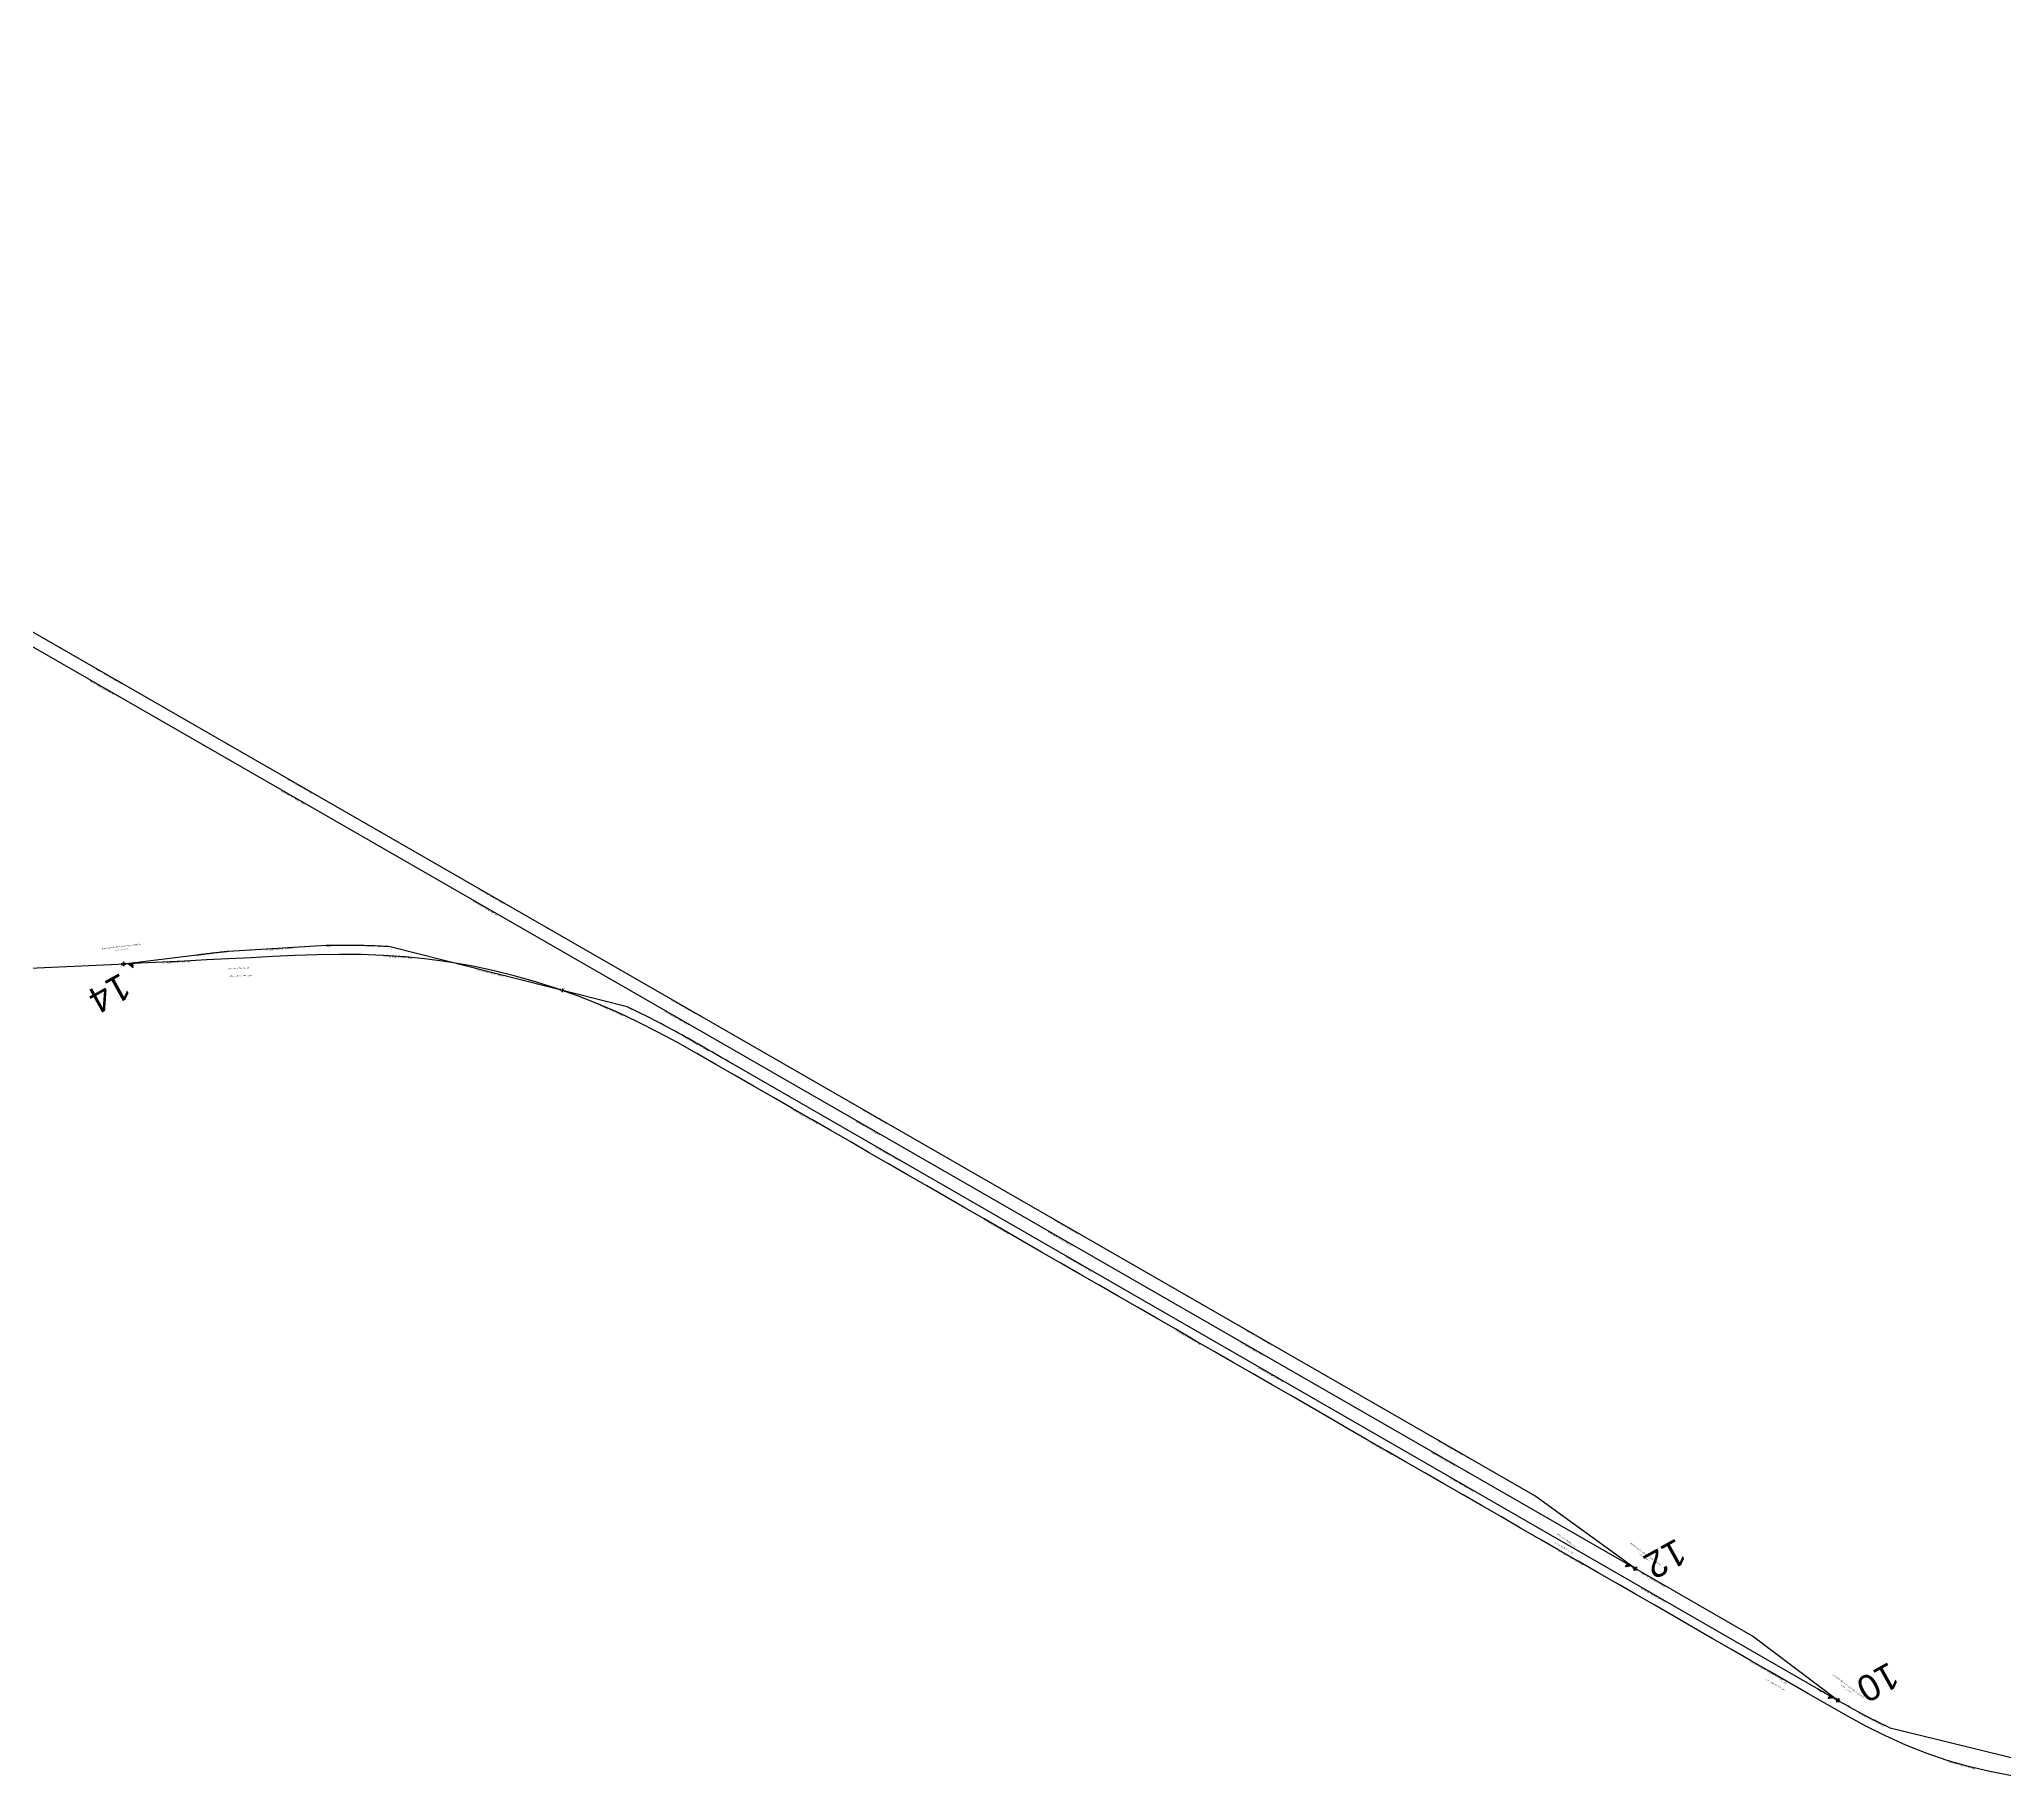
# Model space of a CAD drawing. Header units: metres. Extents: x 4555741 to 4570758, y 5599584 to 5604801.
# Drawn here: x 4563417 to 4564306, y 5601580 to 5602366 of the extents above; entities that cross this region are included whole.
import ezdxf
from ezdxf.enums import TextEntityAlignment as Align

# ---------------------------------------------------------------- set-up
doc = ezdxf.new("R2010")
doc.units = ezdxf.units.M
for name, color, linetype in [('BTAG#ANMERKUNG_ACHSNAME', 2, 'Continuous'), ('BTAG@INFO', 62, 'Continuous'), ('BTAG@KM_WERT', 7, 'Continuous'), ('BTAG@NAME', 62, 'Continuous'), ('BTAG_MRK', 4, 'Continuous'), ('BTOB$AFO', 2, 'Continuous'), ('BTOB$WEI', 2, 'Continuous'), ('BTOB@INFO', 62, 'Continuous'), ('BTOB@NAME', 62, 'Continuous'), ('BTOB@WEICHENTYP', 2, 'Continuous'), ('BTOB_AFO', 2, 'Continuous'), ('BTOB_GLS', 2, 'Continuous'), ('BTOB_KRZ', 2, 'Continuous'), ('BTOB_WEI', 2, 'Continuous')]:
    doc.layers.add(name, color=color, linetype=linetype)
doc.styles.add('ISO', font='iso3098.shx')
doc.styles.add('RC-STANDARD', font='es_isocp.shx.shx')
doc.styles.get("Standard").update_dxf_attribs({"font": 'arial.ttf'})

# ---------------------------------------------------------------- blocks, each defined once
blk = doc.blocks.new('DE-DB-2D-BTOB_AFO-VERBINDUNG-ACHSEN-FORTSETZUNG-0-0-Geographic')
at = {"color": 0, "linetype": 'ByBlock', "lineweight": -2, "transparency": 16777216}
for p, q in [((-1.5, 1), (-1.5, -1)), ((1.5, 1), (1.5, -1))]:
    blk.add_line(p, q, dxfattribs=at)
blk.add_lwpolyline([(-1.5, 0.5), (1.5, 0.5), (1.5, -0.5), (-1.5, -0.5)], close=True, dxfattribs=at)
for points in [[(-0.999, 0.5), (-0.501, 0), (-0.999, -0.5)], [(0.501, 0.5), (0.999, 0), (0.501, -0.5)]]:
    blk.add_lwpolyline(points, dxfattribs=at)
blk = doc.blocks.new('*Z3')
at = {"layer": 'BTOB$AFO', "color": 0, "linetype": 'ByBlock', "lineweight": -2, "transparency": 16777216, "xscale": 0.4999999999999999, "yscale": 0.4999999999999999, "zscale": 0.4999999999999999, "rotation": 4.086746421839484}
blk.add_blockref('DE-DB-2D-BTOB_AFO-VERBINDUNG-ACHSEN-FORTSETZUNG-0-0-Geographic', (0, 0), dxfattribs=at)
at = {"layer": 'BTOB@INFO', "color": 0, "linetype": 'ByBlock', "lineweight": -2, "transparency": 16777216, "style": 'ISO'}
blk.add_attdef('INFO', text='', height=0.9, dxfattribs=at).set_placement((0, 2.4), align=Align.MIDDLE_CENTER)
at = {"layer": 'BTOB@NAME', "color": 0, "linetype": 'ByBlock', "lineweight": -2, "transparency": 16777216, "style": 'ISO', "oblique": 15}
blk.add_attdef('NAME', text='', height=0.5, dxfattribs=at).set_placement((0, 1), align=Align.MIDDLE_CENTER)
blk = doc.blocks.new('*Z7')
at = {"layer": 'BTOB$AFO', "color": 0, "linetype": 'ByBlock', "lineweight": -2, "transparency": 16777216, "xscale": 0.5, "yscale": 0.5, "zscale": 0.5, "rotation": 352.4639483948902}
blk.add_blockref('DE-DB-2D-BTOB_AFO-VERBINDUNG-ACHSEN-FORTSETZUNG-0-0-Geographic', (0, 0), dxfattribs=at)
at = {"layer": 'BTOB@INFO', "color": 0, "linetype": 'ByBlock', "lineweight": -2, "transparency": 16777216, "style": 'ISO'}
blk.add_attdef('INFO', text='', height=0.9, dxfattribs=at).set_placement((0, 2.4), align=Align.MIDDLE_CENTER)
at = {"layer": 'BTOB@NAME', "color": 0, "linetype": 'ByBlock', "lineweight": -2, "transparency": 16777216, "style": 'ISO', "oblique": 15}
blk.add_attdef('NAME', text='', height=0.5, dxfattribs=at).set_placement((0, 1), align=Align.MIDDLE_CENTER)
blk = doc.blocks.new('*Z8')
at = {"layer": 'BTOB$AFO', "color": 0, "linetype": 'ByBlock', "lineweight": -2, "transparency": 16777216, "xscale": 0.4999999999999999, "yscale": 0.4999999999999999, "zscale": 0.4999999999999999, "rotation": 353.8498474340236}
blk.add_blockref('DE-DB-2D-BTOB_AFO-VERBINDUNG-ACHSEN-FORTSETZUNG-0-0-Geographic', (0, 0), dxfattribs=at)
at = {"layer": 'BTOB@INFO', "color": 0, "linetype": 'ByBlock', "lineweight": -2, "transparency": 16777216, "style": 'ISO'}
blk.add_attdef('INFO', text='', height=0.9, dxfattribs=at).set_placement((0, 2.4), align=Align.MIDDLE_CENTER)
at = {"layer": 'BTOB@NAME', "color": 0, "linetype": 'ByBlock', "lineweight": -2, "transparency": 16777216, "style": 'ISO', "oblique": 15}
blk.add_attdef('NAME', text='', height=0.5, dxfattribs=at).set_placement((0, 1), align=Align.MIDDLE_CENTER)
blk = doc.blocks.new('DE-DB-2D-BTOB_WEI-VERBINDUNG-WEICHE-GENERISCH-2-Metric')
at = {"color": 0, "linetype": 'Continuous', "lineweight": -2, "transparency": 16777216}
for p, q in [((-2.93, 0), (-4, 1.85)), ((-3.15, 0), (-4, 1.47)), ((-3.37, 0), (-4, 1.09)), ((-3.59, 0), (-4, 0.71)), ((-3.81, 0), (-4, 0.33)), ((-2.71, 0), (-3.68, 1.68)), ((-2.49, 0), (-3.16, 1.16)), ((-2.27, 0), (-2.64, 0.64)), ((-2.05, 0), (-2.12, 0.12))]:
    blk.add_line(p, q, dxfattribs=at)
at = {"color": 0, "linetype": 'ByBlock', "lineweight": -2, "transparency": 16777216}
for points in [[(-2, 0), (-4, 2), (-4, 0), (0, 0)], [(0, 1), (0, -1)]]:
    blk.add_lwpolyline(points, close=True, dxfattribs=at)
blk = doc.blocks.new('*Z11')
at = {"layer": 'BTOB$WEI', "color": 0, "linetype": 'ByBlock', "lineweight": -2, "transparency": 16777216}
blk.add_blockref('DE-DB-2D-BTOB_WEI-VERBINDUNG-WEICHE-GENERISCH-2-Metric', (0, 0), dxfattribs=at)
at = {"layer": 'BTAG@KM_WERT', "color": 0, "linetype": 'ByBlock', "lineweight": -2, "transparency": 16777216, "style": 'ISO', "oblique": 8}
blk.add_attdef('KM', text='', height=1.8, rotation=90, dxfattribs=at).set_placement((0, -8), align=Align.MIDDLE_CENTER)
at = {"layer": 'BTOB@INFO', "color": 0, "linetype": 'ByBlock', "lineweight": -2, "transparency": 16777216, "style": 'ISO'}
blk.add_attdef('INFO', text='', height=0.9, dxfattribs=at).set_placement((0, -11), align=Align.MIDDLE_CENTER)
at = {"layer": 'BTOB@NAME', "color": 0, "linetype": 'ByBlock', "lineweight": -2, "transparency": 16777216, "style": 'ISO', "oblique": 15}
blk.add_attdef('NAME', text='', height=1.25, dxfattribs=at).set_placement((0, -8), align=Align.MIDDLE_CENTER)
at = {"layer": 'BTOB@WEICHENTYP', "color": 0, "linetype": 'ByBlock', "lineweight": -2, "transparency": 16777216, "style": 'ISO'}
blk.add_attdef('WEICHENTYP', text='', height=0.9, dxfattribs=at).set_placement((0, -6.5), align=Align.MIDDLE_CENTER)
blk = doc.blocks.new('DE-DB-2D-BTOB_WEI-VERBINDUNG-WEICHE-GENERISCH-1-Metric')
at = {"color": 0, "linetype": 'Continuous', "lineweight": -2, "transparency": 16777216}
for p, q in [((2.05, 0), (2.12, 0.12)), ((2.27, 0), (2.64, 0.64)), ((2.49, 0), (3.16, 1.16)), ((2.71, 0), (3.68, 1.68)), ((2.93, 0), (4, 1.85)), ((3.15, 0), (4, 1.47)), ((3.37, 0), (4, 1.09)), ((3.59, 0), (4, 0.71)), ((3.81, 0), (4, 0.33))]:
    blk.add_line(p, q, dxfattribs=at)
at = {"color": 0, "linetype": 'ByBlock', "lineweight": -2, "transparency": 16777216}
for points in [[(2, 0), (4, 2), (4, 0), (0, 0)], [(0, 1), (0, -1)]]:
    blk.add_lwpolyline(points, close=True, dxfattribs=at)
blk = doc.blocks.new('*Z15')
at = {"layer": 'BTOB$WEI', "color": 0, "linetype": 'ByBlock', "lineweight": -2, "transparency": 16777216}
blk.add_blockref('DE-DB-2D-BTOB_WEI-VERBINDUNG-WEICHE-GENERISCH-1-Metric', (0, 0), dxfattribs=at)
at = {"layer": 'BTAG@KM_WERT', "color": 0, "linetype": 'ByBlock', "lineweight": -2, "transparency": 16777216, "style": 'ISO', "oblique": 8}
blk.add_attdef('KM', text='', height=1.8, rotation=90, dxfattribs=at).set_placement((0, -8), align=Align.MIDDLE_CENTER)
at = {"layer": 'BTOB@INFO', "color": 0, "linetype": 'ByBlock', "lineweight": -2, "transparency": 16777216, "style": 'ISO'}
blk.add_attdef('INFO', text='', height=0.9, dxfattribs=at).set_placement((0, -11), align=Align.MIDDLE_CENTER)
at = {"layer": 'BTOB@NAME', "color": 0, "linetype": 'ByBlock', "lineweight": -2, "transparency": 16777216, "style": 'ISO', "oblique": 15}
blk.add_attdef('NAME', text='', height=1.25, dxfattribs=at).set_placement((0, -8), align=Align.MIDDLE_CENTER)
at = {"layer": 'BTOB@WEICHENTYP', "color": 0, "linetype": 'ByBlock', "lineweight": -2, "transparency": 16777216, "style": 'ISO'}
blk.add_attdef('WEICHENTYP', text='', height=0.9, dxfattribs=at).set_placement((0, -6.5), align=Align.MIDDLE_CENTER)
blk = doc.blocks.new('*Z16')
at = {"layer": 'BTOB$WEI', "color": 0, "linetype": 'ByBlock', "lineweight": -2, "transparency": 16777216}
blk.add_blockref('DE-DB-2D-BTOB_WEI-VERBINDUNG-WEICHE-GENERISCH-1-Metric', (0, 0), dxfattribs=at)
at = {"layer": 'BTAG@KM_WERT', "color": 0, "linetype": 'ByBlock', "lineweight": -2, "transparency": 16777216, "style": 'ISO', "oblique": 8}
blk.add_attdef('KM', text='', height=1.8, rotation=90, dxfattribs=at).set_placement((0, -8), align=Align.MIDDLE_CENTER)
at = {"layer": 'BTOB@INFO', "color": 0, "linetype": 'ByBlock', "lineweight": -2, "transparency": 16777216, "style": 'ISO'}
blk.add_attdef('INFO', text='', height=0.9, dxfattribs=at).set_placement((0, -11), align=Align.MIDDLE_CENTER)
at = {"layer": 'BTOB@NAME', "color": 0, "linetype": 'ByBlock', "lineweight": -2, "transparency": 16777216, "style": 'ISO', "oblique": 15}
blk.add_attdef('NAME', text='', height=1.25, dxfattribs=at).set_placement((0, -8), align=Align.MIDDLE_CENTER)
at = {"layer": 'BTOB@WEICHENTYP', "color": 0, "linetype": 'ByBlock', "lineweight": -2, "transparency": 16777216, "style": 'ISO'}
blk.add_attdef('WEICHENTYP', text='', height=0.9, dxfattribs=at).set_placement((0, -6.5), align=Align.MIDDLE_CENTER)
blk = doc.blocks.new('DE-DB-2D-BTOB_KRZ-VERBINDUNG-KREUZUNG-Geographic')
at = {"color": 0, "linetype": 'ByBlock', "lineweight": -2, "transparency": 16777216}
for p, q in [((-2, 0), (2, 0)), ((0, -1), (0, 1))]:
    blk.add_line(p, q, dxfattribs=at)
for centre, start, end in [((-2.5, 0), 270, 90), ((0, 1.5), 180, 0), ((2.5, 0), 90, 270), ((0, -1.5), 0, 180)]:
    blk.add_arc(centre, 0.5, start, end, dxfattribs=at)
blk = doc.blocks.new('*Z17')
at = {"layer": 'BTOB$WEI', "color": 0, "linetype": 'ByBlock', "lineweight": -2, "transparency": 16777216, "xscale": 0.5, "yscale": 0.5, "zscale": 0.5}
blk.add_blockref('DE-DB-2D-BTOB_KRZ-VERBINDUNG-KREUZUNG-Geographic', (0, 0), dxfattribs=at)
at = {"layer": 'BTOB@INFO', "color": 0, "linetype": 'ByBlock', "lineweight": -2, "transparency": 16777216, "style": 'ISO'}
blk.add_attdef('INFO', text='', height=0.9, dxfattribs=at).set_placement((0, 2.4), align=Align.MIDDLE_CENTER)
at = {"layer": 'BTOB@NAME', "color": 0, "linetype": 'ByBlock', "lineweight": -2, "transparency": 16777216, "style": 'ISO', "oblique": 15}
blk.add_attdef('NAME', text='', height=0.5, dxfattribs=at).set_placement((0, 1), align=Align.MIDDLE_CENTER)
blk = doc.blocks.new('*Z39')
at = {"layer": 'BTAG@INFO', "color": 0, "linetype": 'ByBlock', "lineweight": -2, "transparency": 16777216, "style": 'ISO'}
blk.add_attdef('INFO', text='', height=0.9, dxfattribs=at).set_placement((0, -11), align=Align.MIDDLE_CENTER)
at = {"layer": 'BTAG@NAME', "color": 0, "linetype": 'ByBlock', "lineweight": -2, "transparency": 16777216, "style": 'ISO', "oblique": 15}
blk.add_attdef('NAME', text='', height=1.25, dxfattribs=at).set_placement((0, -8), align=Align.MIDDLE_CENTER)
blk = doc.blocks.new('*Z40')
at = {"layer": 'BTAG@INFO', "color": 0, "linetype": 'ByBlock', "lineweight": -2, "transparency": 16777216, "style": 'ISO'}
blk.add_attdef('INFO', text='', height=0.9, dxfattribs=at).set_placement((0, -11), align=Align.MIDDLE_CENTER)
at = {"layer": 'BTAG@NAME', "color": 0, "linetype": 'ByBlock', "lineweight": -2, "transparency": 16777216, "style": 'ISO', "oblique": 15}
blk.add_attdef('NAME', text='', height=1.25, dxfattribs=at).set_placement((0, -8), align=Align.MIDDLE_CENTER)
blk = doc.blocks.new('*Z41')
at = {"layer": 'BTAG@INFO', "color": 0, "linetype": 'ByBlock', "lineweight": -2, "transparency": 16777216, "style": 'ISO'}
blk.add_attdef('INFO', text='', height=0.9, dxfattribs=at).set_placement((0, -11), align=Align.MIDDLE_CENTER)
at = {"layer": 'BTAG@NAME', "color": 0, "linetype": 'ByBlock', "lineweight": -2, "transparency": 16777216, "style": 'ISO', "oblique": 15}
blk.add_attdef('NAME', text='', height=1.25, dxfattribs=at).set_placement((0, -8), align=Align.MIDDLE_CENTER)
blk = doc.blocks.new('*Z42')
at = {"layer": 'BTAG@INFO', "color": 0, "linetype": 'ByBlock', "lineweight": -2, "transparency": 16777216, "style": 'ISO'}
blk.add_attdef('INFO', text='', height=0.9, dxfattribs=at).set_placement((0, -11), align=Align.MIDDLE_CENTER)
at = {"layer": 'BTAG@NAME', "color": 0, "linetype": 'ByBlock', "lineweight": -2, "transparency": 16777216, "style": 'ISO', "oblique": 15}
blk.add_attdef('NAME', text='', height=1.25, dxfattribs=at).set_placement((0, -8), align=Align.MIDDLE_CENTER)
blk = doc.blocks.new('*Z43')
at = {"layer": 'BTAG@INFO', "color": 0, "linetype": 'ByBlock', "lineweight": -2, "transparency": 16777216, "style": 'ISO'}
blk.add_attdef('INFO', text='', height=0.9, dxfattribs=at).set_placement((0, -11), align=Align.MIDDLE_CENTER)
at = {"layer": 'BTAG@NAME', "color": 0, "linetype": 'ByBlock', "lineweight": -2, "transparency": 16777216, "style": 'ISO', "oblique": 15}
blk.add_attdef('NAME', text='', height=1.25, dxfattribs=at).set_placement((0, -8), align=Align.MIDDLE_CENTER)
blk = doc.blocks.new('*Z44')
at = {"layer": 'BTAG@INFO', "color": 0, "linetype": 'ByBlock', "lineweight": -2, "transparency": 16777216, "style": 'ISO'}
blk.add_attdef('INFO', text='', height=0.9, dxfattribs=at).set_placement((0, -11), align=Align.MIDDLE_CENTER)
at = {"layer": 'BTAG@NAME', "color": 0, "linetype": 'ByBlock', "lineweight": -2, "transparency": 16777216, "style": 'ISO', "oblique": 15}
blk.add_attdef('NAME', text='', height=1.25, dxfattribs=at).set_placement((0, -8), align=Align.MIDDLE_CENTER)
blk = doc.blocks.new('*Z47', base_point=(4563882.4, 5601767.39))
at = {"color": 62, "char_height": 0.5, "attachment_point": 5, "style": 'RC-STANDARD'}
for insert, rotation in [((4563578.93, 5601950.69), 176.08545), ((4563479.07, 5601948.4), 182.88612), ((4563675.37, 5601926.64), 156.57601), ((4563762.99, 5601878.64), 150.08564), ((4563849.63, 5601828.71), 150.03145), ((4563936.28, 5601778.8), 150.03753), ((4564022.91, 5601728.85), 150.06045), ((4564109.56, 5601678.93), 150.04591), ((4564196.22, 5601629.03), 150.04958), ((4564285.87, 5601585.24), 163.8882)]:
    blk.add_mtext('8695a0cb-62e3-41b6-860b-9fe5854c7372', dxfattribs=dict(at, insert=insert, rotation=rotation))
blk = doc.blocks.new('*Z55', base_point=(4564429.6, 5601632.09))
at = {"color": 62, "char_height": 0.5, "attachment_point": 5, "style": 'RC-STANDARD'}
for insert, rotation in [((4564613.7, 5601679.83), 208.3374), ((4564525.79, 5601632.18), 208.2524), ((4564245.53, 5601605.75), 152.74173), ((4564433.47, 5601594.18), 194.64756), ((4564338.38, 5601581.89), 178.65409)]:
    blk.add_mtext('228928e3-09c9-40d1-b4a4-f6927d7c0c67', dxfattribs=dict(at, insert=insert, rotation=rotation))
blk = doc.blocks.new('*Z56', base_point=(4563836.03, 5601807.03))
at = {"color": 62, "char_height": 0.5, "attachment_point": 5, "style": 'RC-STANDARD'}
for insert, rotation in [((4563525.79, 5601954.36), 183.51603), ((4563620.21, 5601943.69), 165.75409), ((4563713.62, 5601911.65), 150.55438), ((4563800.29, 5601861.77), 150.05071), ((4563886.94, 5601811.85), 150.05071), ((4563973.58, 5601761.92), 150.05071), ((4564060.23, 5601712), 150.05071), ((4564146.88, 5601662.08), 150.05071)]:
    blk.add_mtext('5085cd1b-aa01-466e-8e93-e7dbbf814575', dxfattribs=dict(at, insert=insert, rotation=rotation))
blk = doc.blocks.new('*Z57', base_point=(4564146.71, 5601669.05))
at = {"color": 62, "insert": (4564146.71, 5601669.05), "char_height": 0.5, "attachment_point": 5, "rotation": 150.09761, "style": 'RC-STANDARD'}
blk.add_mtext('f9f96d07-580d-489e-9397-cddf421b2be4', dxfattribs=at)
blk = doc.blocks.new('*Z58', base_point=(4561407.76, 5603244.17))
at = {"color": 62, "char_height": 0.5, "attachment_point": 5, "rotation": 150.09761, "style": 'RC-STANDARD'}
for insert in [(4563444.92, 5602072.64), (4563531.61, 5602022.78), (4563618.3, 5601972.93), (4563704.98, 5601923.08), (4563791.67, 5601873.23), (4563878.36, 5601823.37), (4563965.05, 5601773.52), (4564051.73, 5601723.67)]:
    blk.add_mtext('1eb24f5e-21d9-4f2c-b12f-c9d4be4d4b63', dxfattribs=dict(at, insert=insert))
blk = doc.blocks.new('*Z59', base_point=(4562928.07, 5602376.79))
at = {"color": 62, "char_height": 0.5, "attachment_point": 5, "rotation": 150.09761, "style": 'RC-STANDARD'}
for insert in [(4563448.19, 5602077.68), (4563534.88, 5602027.82), (4563621.57, 5601977.97), (4563708.25, 5601928.12), (4563794.94, 5601878.27), (4563881.63, 5601828.41), (4563968.32, 5601778.56), (4564055, 5601728.71)]:
    blk.add_mtext('3c694508-668e-4405-8ed4-5aaa2ec8ddef', dxfattribs=dict(at, insert=insert))

msp = doc.modelspace()

# ---------------------------------------------------------------- linework, layer by layer
at = {"layer": 'BTOB_GLS', "flags": 128}
for points in [[(4564138.61, 5601674.14), (4558714.24, 5604793.6)], [(4564138.61, 5601674.14), (4564093.33, 5601707.1), (4561751.14, 5603054.05)], [(4564230.26, 5601614.5), (4564229.14, 5601615.13), (4564228.03, 5601615.76), (4564226.92, 5601616.4), (4564225.81, 5601617.03), (4564224.7, 5601617.67), (4564223.59, 5601618.31), (4564222.48, 5601618.95), (4564221.37, 5601619.59), (4564223.11, 5601618.59), (4564221.37, 5601619.59), (4563728.6, 5601903.51), (4563727.1, 5601904.38), (4563725.59, 5601905.24), (4563724.08, 5601906.11), (4563722.57, 5601906.98), (4563721.06, 5601907.84), (4563719.55, 5601908.71), (4563718.04, 5601909.57), (4563716.53, 5601910.43), (4563715.02, 5601911.29), (4563713.5, 5601912.15), (4563711.98, 5601913), (4563710.46, 5601913.85), (4563708.94, 5601914.69), (4563707.42, 5601915.53), (4563705.9, 5601916.37), (4563704.37, 5601917.21), (4563702.84, 5601918.03), (4563701.31, 5601918.86), (4563699.77, 5601919.67), (4563698.23, 5601920.49), (4563696.69, 5601921.29), (4563695.14, 5601922.09), (4563693.6, 5601922.89), (4563692.04, 5601923.67), (4563690.49, 5601924.45), (4563688.93, 5601925.22), (4563687.36, 5601925.99), (4563685.8, 5601926.74), (4563684.23, 5601927.49), (4563684.46, 5601927.38), (4563682.65, 5601928.23), (4563575.54, 5601955.42), (4563574.54, 5601955.48), (4563573.55, 5601955.54), (4563572.55, 5601955.59), (4563571.55, 5601955.64), (4563570.55, 5601955.69), (4563569.55, 5601955.74), (4563568.55, 5601955.78), (4563567.55, 5601955.82), (4563566.55, 5601955.85), (4563565.55, 5601955.88), (4563564.55, 5601955.91), (4563563.55, 5601955.94), (4563562.55, 5601955.97), (4563561.55, 5601955.99), (4563560.55, 5601956.01), (4563559.55, 5601956.02), (4563558.55, 5601956.03), (4563557.55, 5601956.05), (4563556.55, 5601956.05), (4563555.55, 5601956.06), (4563554.55, 5601956.06), (4563553.55, 5601956.06), (4563552.55, 5601956.06), (4563551.55, 5601956.06), (4563550.55, 5601956.05), (4563549.55, 5601956.04), (4563548.55, 5601956.03), (4563547.55, 5601956.02), (4563546.55, 5601956.01), (4563548.55, 5601956.03), (4563546.55, 5601956.01), (4563502.42, 5601953.29), (4563501.92, 5601953.24), (4563501.42, 5601953.19), (4563500.93, 5601953.13), (4563500.43, 5601953.08), (4563499.93, 5601953.02), (4563499.43, 5601952.97), (4563498.94, 5601952.91), (4563498.44, 5601952.85), (4563497.94, 5601952.8), (4563497.45, 5601952.74), (4563496.95, 5601952.68), (4563496.45, 5601952.62), (4563495.96, 5601952.57), (4563495.46, 5601952.51), (4563494.96, 5601952.45), (4563494.47, 5601952.39), (4563493.97, 5601952.33), (4563493.48, 5601952.27), (4563492.98, 5601952.21), (4563492.48, 5601952.15), (4563491.99, 5601952.09), (4563491.49, 5601952.03), (4563490.99, 5601951.97), (4563490.5, 5601951.91), (4563490, 5601951.85), (4563489.5, 5601951.79), (4563489.01, 5601951.73), (4563488.51, 5601951.67), (4563488.02, 5601951.61), (4563490, 5601951.85), (4563488.02, 5601951.61), (4563454.97, 5601947.58)], [(4564308.96, 5601580.45), (4564299.13, 5601582.3), (4564289.4, 5601584.61), (4564279.79, 5601587.39), (4564270.33, 5601590.62), (4564261.03, 5601594.3), (4564251.91, 5601598.41), (4564242.97, 5601602.9), (4564234.18, 5601607.67), (4564225.48, 5601612.6), (4564216.81, 5601617.59), (4564208.15, 5601622.59), (4564199.48, 5601627.58), (4564190.81, 5601632.57), (4564182.15, 5601637.57), (4564173.48, 5601642.56), (4564164.81, 5601647.54), (4564156.14, 5601652.54), (4564147.48, 5601657.53), (4564138.81, 5601662.52), (4564130.14, 5601667.51), (4564121.47, 5601672.5), (4564112.81, 5601677.49), (4564104.14, 5601682.48), (4564095.47, 5601687.48), (4564086.81, 5601692.47), (4564078.14, 5601697.47), (4564069.48, 5601702.46), (4564060.81, 5601707.45), (4564052.15, 5601712.45), (4564043.48, 5601717.45), (4564034.81, 5601722.44), (4564026.14, 5601727.42), (4564017.48, 5601732.42), (4564008.81, 5601737.41), (4564000.15, 5601742.41), (4563991.48, 5601747.41), (4563982.82, 5601752.4), (4563974.15, 5601757.39), (4563965.48, 5601762.39), (4563956.82, 5601767.38), (4563948.16, 5601772.38), (4563939.49, 5601777.38), (4563930.83, 5601782.37), (4563922.16, 5601787.37), (4563913.5, 5601792.36), (4563904.83, 5601797.35), (4563896.16, 5601802.34), (4563887.49, 5601807.33), (4563878.82, 5601812.32), (4563870.16, 5601817.31), (4563861.49, 5601822.31), (4563852.82, 5601827.3), (4563844.16, 5601832.3), (4563835.49, 5601837.29), (4563826.83, 5601842.29), (4563818.17, 5601847.28), (4563809.5, 5601852.28), (4563800.83, 5601857.27), (4563792.17, 5601862.26), (4563783.5, 5601867.26), (4563774.84, 5601872.25), (4563766.17, 5601877.24), (4563757.5, 5601882.23), (4563748.83, 5601887.23), (4563740.17, 5601892.22), (4563731.5, 5601897.21), (4563722.83, 5601902.2), (4563714.15, 5601907.17), (4563705.43, 5601912.06), (4563696.62, 5601916.8), (4563687.71, 5601921.34), (4563678.67, 5601925.62), (4563669.49, 5601929.6), (4563660.18, 5601933.26), (4563650.76, 5601936.59), (4563641.22, 5601939.62), (4563631.59, 5601942.32), (4563621.88, 5601944.69), (4563612.08, 5601946.73), (4563602.23, 5601948.43), (4563592.32, 5601949.8), (4563582.37, 5601950.84), (4563572.4, 5601951.52), (4563562.4, 5601951.87), (4563552.4, 5601951.93), (4563542.4, 5601951.75), (4563532.4, 5601951.4), (4563522.41, 5601950.95), (4563512.42, 5601950.46), (4563502.43, 5601949.95), (4563492.44, 5601949.45), (4563482.46, 5601948.95), (4563472.47, 5601948.45), (4563462.48, 5601947.95), (4563454.97, 5601947.58)], [(4563454.97, 5601947.58), (4563452.49, 5601947.45), (4563442.5, 5601946.95), (4563432.51, 5601946.45), (4563422.52, 5601945.96), (4563412.53, 5601945.53)], [(4564230.26, 5601614.5), (4564191.75, 5601643.58), (4564138.61, 5601674.14)], [(4564333.97, 5601582.41), (4564254.04, 5601601.99), (4564252.88, 5601602.53), (4564251.73, 5601603.08), (4564250.58, 5601603.64), (4564249.43, 5601604.21), (4564248.28, 5601604.78), (4564247.14, 5601605.35), (4564246, 5601605.93), (4564244.86, 5601606.52), (4564243.72, 5601607.11), (4564242.59, 5601607.71), (4564241.46, 5601608.31), (4564240.33, 5601608.91), (4564239.21, 5601609.52), (4564238.08, 5601610.13), (4564236.96, 5601610.75), (4564235.84, 5601611.36), (4564234.72, 5601611.99), (4564233.6, 5601612.61), (4564232.49, 5601613.24), (4564231.37, 5601613.86), (4564230.26, 5601614.5)]]:
    msp.add_lwpolyline(points, dxfattribs=at)

# ---------------------------------------------------------------- block references
at = {"layer": 'BTAG#ANMERKUNG_ACHSNAME'}
for name, p in [('*Z58', (4561407.76, 5603244.17)), ('*Z59', (4562928.07, 5602376.79)), ('*Z47', (4563882.4, 5601767.39)), ('*Z56', (4563836.03, 5601807.03)), ('*Z55', (4564429.6, 5601632.09)), ('*Z57', (4564146.71, 5601669.05))]:
    msp.add_blockref(name, p, dxfattribs=at)
at = {"layer": 'BTAG_MRK'}
ref = msp.add_blockref('*Z43', (4563506.47, 5601953.54), dxfattribs=dict(at, rotation=183.5160339871256))
ref.add_attrib('NAME', 'W11 Fouling Point Left', dxfattribs={"layer": 'BTAG@NAME', "color": 0, "linetype": 'ByBlock', "lineweight": -2, "transparency": 16777216, "height": 0.625, "rotation": 183.51603, "style": 'ISO', "oblique": 15}).set_placement((4563506.96, 5601945.56), align=Align.MIDDLE_CENTER)
ref = msp.add_blockref('*Z44', (4563507.37, 5601950.2), dxfattribs=dict(at, rotation=182.872007499813))
ref.add_attrib('NAME', 'W11 Fouling Point Right', dxfattribs={"layer": 'BTAG@NAME', "color": 0, "linetype": 'ByBlock', "lineweight": -2, "transparency": 16777216, "height": 0.625, "rotation": 182.87201, "style": 'ISO', "oblique": 15}).set_placement((4563507.78, 5601942.21), align=Align.MIDDLE_CENTER)
ref = msp.add_blockref('*Z41', (4564110.37, 5601690.38), dxfattribs=dict(at, rotation=150.0976136814826))
ref.add_attrib('NAME', 'W22 Fouling Point Left', dxfattribs={"layer": 'BTAG@NAME', "color": 0, "linetype": 'ByBlock', "lineweight": -2, "transparency": 16777216, "height": 0.625, "rotation": 150.09761, "style": 'ISO', "oblique": 15}).set_placement((4564106.38, 5601683.45), align=Align.MIDDLE_CENTER)
ref = msp.add_blockref('*Z42', (4564112.27, 5601693.31), dxfattribs=dict(at, rotation=143.9474611153666))
ref.add_attrib('NAME', 'W22 Fouling Point Right', dxfattribs={"layer": 'BTAG@NAME', "color": 0, "linetype": 'ByBlock', "lineweight": -2, "transparency": 16777216, "height": 0.625, "rotation": 143.94746, "style": 'ISO', "oblique": 15}).set_placement((4564107.56, 5601686.85), align=Align.MIDDLE_CENTER)
ref = msp.add_blockref('*Z39', (4564206.01, 5601628.44), dxfattribs=dict(at, rotation=150.0507063777358))
ref.add_attrib('NAME', 'W21 Fouling Point Left', dxfattribs={"layer": 'BTAG@NAME', "color": 0, "linetype": 'ByBlock', "lineweight": -2, "transparency": 16777216, "height": 0.625, "rotation": 150.05071, "style": 'ISO', "oblique": 15}).set_placement((4564202.02, 5601621.51), align=Align.MIDDLE_CENTER)
ref = msp.add_blockref('*Z40', (4564207.94, 5601631.35), dxfattribs=dict(at, rotation=142.9356728161013))
ref.add_attrib('NAME', 'W21 Fouling Point Right', dxfattribs={"layer": 'BTAG@NAME', "color": 0, "linetype": 'ByBlock', "lineweight": -2, "transparency": 16777216, "height": 0.625, "rotation": 142.93567, "style": 'ISO', "oblique": 15}).set_placement((4564203.12, 5601624.97), align=Align.MIDDLE_CENTER)
at = {"layer": 'BTOB_AFO'}
ref = msp.add_blockref('*Z3', (4563454.97, 5601947.58), dxfattribs=dict(at, rotation=182.8692042936087))
ref.add_attrib('NAME', '[] ==> []', dxfattribs={"layer": 'BTOB@NAME', "color": 0, "linetype": 'ByBlock', "lineweight": -2, "transparency": 16777216, "height": 0.25, "rotation": 186.95595, "style": 'ISO', "oblique": 15}).set_placement((4563454.71, 5601948.54), align=Align.MIDDLE_CENTER)
ref = msp.add_blockref('*Z8', (4564138.61, 5601674.14), dxfattribs=dict(at, rotation=150.097613681343))
ref.add_attrib('NAME', '[] ==> []', dxfattribs={"layer": 'BTOB@NAME', "color": 0, "linetype": 'ByBlock', "lineweight": -2, "transparency": 16777216, "height": 0.25, "rotation": 143.94746, "style": 'ISO', "oblique": 15}).set_placement((4564139.36, 5601674.81), align=Align.MIDDLE_CENTER)
ref = msp.add_blockref('*Z7', (4564230.26, 5601614.5), dxfattribs=dict(at, rotation=150.4717244212111))
ref.add_attrib('NAME', '[] ==> []', dxfattribs={"layer": 'BTOB@NAME', "color": 0, "linetype": 'ByBlock', "lineweight": -2, "transparency": 16777216, "height": 0.25, "rotation": 142.93567, "style": 'ISO', "oblique": 15}).set_placement((4564231.05, 5601615.11), align=Align.MIDDLE_CENTER)
at = {"layer": 'BTOB_KRZ'}
ref = msp.add_blockref('*Z17', (4563653.44, 5601935.64), dxfattribs=dict(at, rotation=160.4965770987079))
ref.add_attrib('NAME', '[] -X- []', dxfattribs={"layer": 'BTOB@NAME', "color": 0, "linetype": 'ByBlock', "lineweight": -2, "transparency": 16777216, "height": 0.25, "rotation": 160.49658, "style": 'ISO', "oblique": 15}).set_placement((4563653.77, 5601936.59), align=Align.MIDDLE_CENTER)
at = {"layer": 'BTOB_WEI'}
ref = msp.add_blockref('*Z11', (4563454.97, 5601947.58), dxfattribs=dict(at, rotation=186.9559507154481))
ref.add_attrib('NAME', '8f3b568c-082a-4965-8a04-4c4dd1b99add', dxfattribs={"layer": 'BTOB@NAME', "color": 0, "linetype": 'ByBlock', "lineweight": -2, "transparency": 16777216, "height": 0.625, "rotation": 186.95595, "style": 'ISO', "oblique": 15}).set_placement((4563454, 5601955.52), align=Align.MIDDLE_CENTER)
ref.add_attrib('WEICHENTYP', 'Generische Weiche', dxfattribs={"layer": 'BTOB@WEICHENTYP', "color": 0, "linetype": 'ByBlock', "lineweight": -2, "transparency": 16777216, "height": 0.45, "rotation": 186.95595, "style": 'ISO'}).set_placement((4563454.18, 5601954.03), align=Align.MIDDLE_CENTER)
ref = msp.add_blockref('*Z16', (4564138.61, 5601674.14), dxfattribs=dict(at, rotation=143.9474611153666))
ref.add_attrib('NAME', '064941f4-0015-4182-bb1f-a396dca260a5', dxfattribs={"layer": 'BTOB@NAME', "color": 0, "linetype": 'ByBlock', "lineweight": -2, "transparency": 16777216, "height": 0.625, "rotation": 143.94746, "style": 'ISO', "oblique": 15}).set_placement((4564143.32, 5601680.61), align=Align.MIDDLE_CENTER)
ref.add_attrib('WEICHENTYP', 'Generische Weiche', dxfattribs={"layer": 'BTOB@WEICHENTYP', "color": 0, "linetype": 'ByBlock', "lineweight": -2, "transparency": 16777216, "height": 0.45, "rotation": 143.94746, "style": 'ISO'}).set_placement((4564142.43, 5601679.4), align=Align.MIDDLE_CENTER)
ref = msp.add_blockref('*Z15', (4564230.26, 5601614.5), dxfattribs=dict(at, rotation=142.9356728161013))
ref.add_attrib('NAME', '8960faac-a489-4824-bfce-80848057acb2', dxfattribs={"layer": 'BTOB@NAME', "color": 0, "linetype": 'ByBlock', "lineweight": -2, "transparency": 16777216, "height": 0.625, "rotation": 142.93567, "style": 'ISO', "oblique": 15}).set_placement((4564235.08, 5601620.88), align=Align.MIDDLE_CENTER)
ref.add_attrib('WEICHENTYP', 'Generische Weiche', dxfattribs={"layer": 'BTOB@WEICHENTYP', "color": 0, "linetype": 'ByBlock', "lineweight": -2, "transparency": 16777216, "height": 0.45, "rotation": 142.93567, "style": 'ISO'}).set_placement((4564234.17, 5601619.68), align=Align.MIDDLE_CENTER)

# ---------------------------------------------------------------- texts
at = {"char_height": 11.851, "attachment_point": 1, "rotation": 209.04016}
for s, insert in [('14', (4563459.49, 5601933.55)), ('12', (4564163.15, 5601677.76)), ('10', (4564259.37, 5601621.85))]:
    msp.add_mtext_dynamic_manual_height_columns(s, width=108.7458, gutter_width=59.25, heights=[0], dxfattribs=dict(at, insert=insert))

doc.saveas('drawing.dxf')
